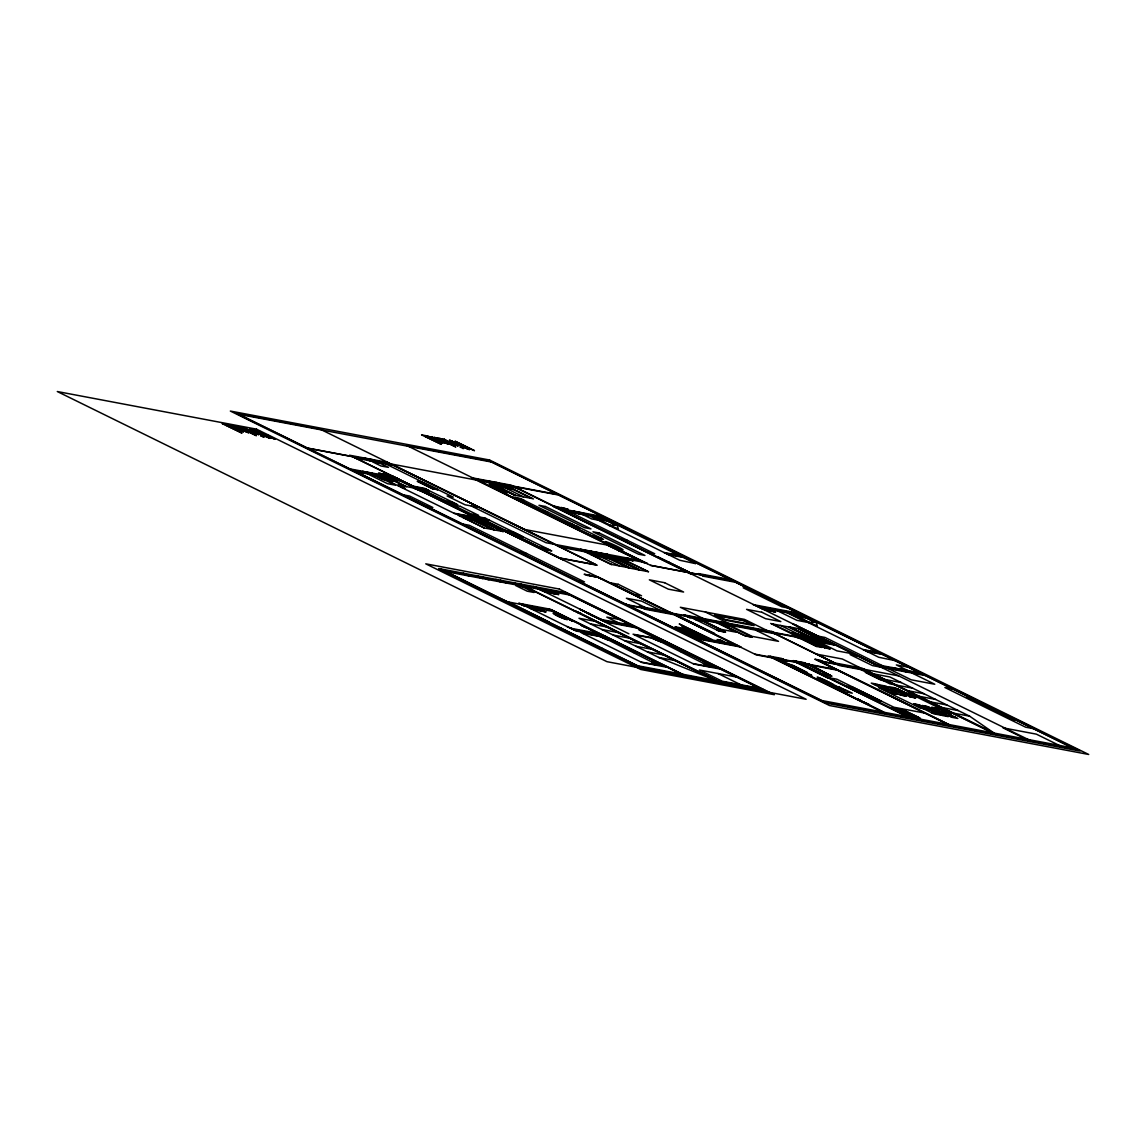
<?xml version="1.0" encoding="UTF-8"?>
<svg xmlns="http://www.w3.org/2000/svg" width="1146" height="1146" viewBox="0 0 1146 1146"><rect width="100%" height="100%" fill="white"/><g stroke="black" fill="none" stroke-linecap="round" stroke-linejoin="round"><path stroke-width="1.5" d="M566.869 618.554L566.855 619.026A10.916 0.817 24.9 0 1 558.159 616.219L556.541 615.431A10.916 0.817 24.9 0 1 557.586 614.471L560.681 615.517M227.682 424.593L232.724 426.169A24.524 1.834 24.9 0 0 234.171 426.885L235.761 427.687M240.03 426.928L245.058 428.504A24.524 1.834 24.9 0 0 246.505 429.22L248.109 430.008M871.289 697.012L875.215 699.175M720.505 641.187L721.708 641.345M507.864 532.446L518.307 534.408L485.159 518.092L474.415 515.986M243.496 431.856L238.755 430.036M255.845 434.191L251.103 432.357M442.929 443.13L437.271 441.124M455.277 445.465L448.501 442.943L449.332 443.115M818.072 677.544L818.903 677.773A10.171 0.759 24.9 0 1 833.056 684.534L830.979 684.148A10.171 0.759 24.9 0 1 818.058 677.615L818.043 677.587M469.344 449.662L455.435 443.531M253.595 433.202L251.633 432.601M617.594 525.097L608.77 525.384A10.772 0.802 24.9 0 1 618.396 528.979L617.092 525.112M816.525 622.092L807.701 622.378A10.772 0.802 24.9 0 1 817.313 625.974L816.024 622.106M248.467 432.816L231.979 425.453L240.288 429.306A11.102 0.831 24.9 0 0 241.806 430.036L246.189 431.67L234.944 426.011L244.943 430.695A12.076 0.902 24.9 0 1 246.548 431.498L248.51 432.672M447.842 444.089L431.383 436.726L439.677 440.565A11.102 0.831 24.9 0 0 441.21 441.31L445.579 442.943L434.348 437.285L444.333 441.969A12.076 0.902 24.9 0 1 445.937 442.771L447.914 443.946M229.888 425.524L240.374 429.951A11.746 0.888 24.9 0 1 241.892 430.695L243.568 431.713M242.221 427.859L252.707 432.271A11.746 0.888 24.9 0 1 254.226 433.03L255.902 434.048M429.277 436.798L439.763 441.21A11.746 0.888 24.9 0 1 441.282 441.969L442.958 442.986M441.625 439.133L452.111 443.545A11.746 0.888 24.9 0 1 453.63 444.304L455.306 445.321M860.933 692.17L857.666 690.723M585.764 627.392L583.686 626.618L585.004 626.934M795.424 667.989C792.703 667.731 799.177 669.121 795.653 667.846M877.034 676.842L879.813 677.845M868.181 695.794L870.602 696.625M860.016 691.769L858.039 690.88M953.544 713.156L969.602 716.15L994.026 733.053L1072.384 747.851L925.266 675.553L872.464 665.582L850.088 654.581L857.709 656.013M444.505 439.205L443.731 439.061L458.271 445.98L457.498 445.823M460.835 447.227L460.047 447.083L463.514 448.544L462.726 448.401M474.401 450.622L455.048 441.196L469.917 448.501A16.832 1.261 24.9 0 0 465.591 446.854M245.115 427.931L244.327 427.787L258.881 434.706L258.094 434.549M261.431 435.953L260.658 435.809L264.11 437.271L263.336 437.127M386.474 461.981L555.566 544.508L639.797 560.408L471.464 477.681L511.36 485.216L692.556 574.175M387.162 462.311L349.544 455.22L561.698 559.277M364.872 458.285L373.768 459.961M513.723 486.549L558.346 494.972L604.73 517.763L560.108 509.34M366.648 458.959L374.269 460.406M477.481 480.274L391.144 463.972L558.03 545.983L644.74 562.485M492.708 483.254L501.604 484.93M516.044 487.523L514.21 487.179L518.164 488.755M353.913 457.354L355.819 457.712M515.156 487.666L479.071 480.847L647.404 563.574L638.866 560.236M369.427 460.52L378.338 462.196M357.151 458.371L392.863 465.118M508.939 487.079L491.519 483.798L515.485 495.573M356.42 458.386L357.638 458.615L354.902 457.268M494.972 485.489L512.377 488.769M497.98 486.635L513.193 489.5M514.855 495.258L532.26 498.539M511.503 496.791L520.155 498.424M513.823 497.722L521.831 499.241M561.382 507.406L562.07 507.735M382.692 473.842L383.38 474.172M518.264 499.57L524.395 500.716M553.905 506.131L568.244 509.383L555.122 506.904M390.929 475.533L378.424 473.169L393.365 476.535M554.664 506.69L553.432 506.46L690.322 573.759L693.33 574.318L657.46 556.741L689.147 572.155L688.001 571.94M381.675 474.2L390.7 475.962M392.92 476.321L563.374 559.721L562.156 559.492M563.961 508.724L563.273 508.38M423.891 482.838L417.216 481.291L432.414 488.755L437.829 489.772M348.943 468.7L394.482 477.295M556.096 507.793L603.283 516.731M363.196 471.565L372.092 473.241M394.969 477.538L396.874 477.896M574.433 511.46L583.343 513.136M364.958 472.238L372.593 473.685M576.209 512.133L583.844 513.58M397.734 478.67L352.467 470.132L307.988 448.272L390.886 463.929L596.178 564.806L558.79 557.758M560.609 509.669L605.489 518.15L733.225 580.922L688.331 572.441M398.88 479.229L353.613 470.691L625.802 604.458L671.069 613.01M367.751 473.799L376.647 475.475M579.002 513.695L587.898 515.385M400.183 480.102L356.549 471.851L690.007 635.744L711.38 639.783L679.22 623.968L713.285 640.141L733.655 643.98L674.12 614.729L645.427 609.314L639.726 606.506M563.818 511.001L607.079 519.181L729.787 579.475L698.559 573.587L704.26 576.381M381.962 477.624L390.614 479.257L405.054 486.348M596.708 518.68L606.506 520.528M598.527 519.439L607.423 521.115M432.486 488.597L437.256 489.5M413.978 486.291L424.722 488.397L426.183 489.156L416.514 487.337L446.353 501.991L457.856 504.713L447.47 502.765M541.657 510.872L547.659 512.004M398.321 485.073L405.154 488.44L402.876 488.01L398.321 485.073L413.319 487.91L422.459 491.706L473.771 516.932L454.188 513.236M421.413 489.356L429.077 490.775L427.845 490.058M397.934 485.46L399.324 485.732M415.353 488.755L416.743 489.013L400.785 481.177L392.133 479.544L406.586 486.635M422.459 491.706L413.319 487.91M563.76 521.931L571.969 523.937M565.909 523.335L573.917 524.839M444.003 500.458L453.845 502.836M478.928 507.42L465.09 504.799L447.098 495.96L453.3 497.135L385.228 463.672M566.926 524.023L575.879 525.77L603.498 539.379L594.846 537.746M569.046 524.897L577.111 526.401M573.129 526.573L579.518 527.762L576.896 526.372M403.435 494.9L409.595 496.06L432.844 507.492L426.699 506.331M621.461 539.336L627.822 540.54M591.952 535.827L601.765 538.591M593.915 537.116L602.022 538.649M663.978 552.515L679.249 555.395M665.353 553.189L680.609 556.068M481.85 519.038L489.514 520.47L488.296 519.74M666.714 553.862L681.985 556.741M668.089 554.535L683.345 557.414M459.861 515.929L468.17 517.505M463.013 517.476L471.321 519.052M648.35 552.544L654.71 553.747L570.178 512.205M473.37 519.539L481.692 521.115M465.763 518.536L472.066 519.725M525.155 529.567L609.385 545.467M476.134 520.585L482.423 521.774M695.507 563.617L679.793 560.265L590.519 516.316L606.263 519.553L695.536 563.503M618.511 550.624L619.657 550.954M504.441 530.14L514.296 532.518M483.297 527.447L464.015 517.677M491.605 529.022L470.318 518.866M668.734 562.314L669.88 562.643M483.999 527.905L493.038 529.61L466.895 516.717L457.555 514.955L484.214 527.934L483.354 527.633M493.654 529.509L474.387 519.725M501.977 531.085L480.675 520.914M462.884 524.08L469.244 525.283L584.517 581.939L578.157 580.736M502.75 531.458L494.17 529.896L467.926 517.018L477.252 518.78L503.395 531.658L478.541 519.553L470.218 517.992L494.571 529.996M515.299 535.497L522.963 536.915L521.731 536.199M553.661 544.149L546.026 542.703L471.293 505.973M581.079 549.493L607.409 554.463M627.85 558.36L633.179 560.752L632.42 560.609M639.554 560.58L607.237 545.038L644.109 562.815M582.856 550.18L590.863 551.684M591.379 551.785L599.387 553.303M599.902 553.403L607.91 554.908M611.964 556.712L584.976 551.785L611.448 564.62M559.363 546.943L632.879 560.838L627.177 558.03M587.497 552.845L604.93 556.139L628.882 567.915M605.833 556.268L614.141 557.83M615.302 558.059L623.61 559.62M699.69 574.146L703.501 576.237L735.488 582.283L798.218 613.11L753.051 604.587L761.932 608.368M650.57 565.307L688.087 572.398M590.935 554.535L608.368 557.83M608.984 557.816L617.293 559.391M618.453 559.606L626.762 561.168M611.749 558.861L618.038 560.05M621.204 560.652L627.507 561.841M593.943 555.681L609.171 558.575M537.889 546.599L547.745 548.977M541.356 548.905L551.756 550.854L540.253 548.146L510.414 533.477L520.083 535.297L518.279 534.38M748.925 588.886L743.224 587.812L781.859 606.793L787.56 607.867M610.818 564.319L628.252 567.614M629.269 567.786L609.987 558.002M637.591 569.361L616.29 559.191M638.737 569.576L619.456 559.792M647.046 571.138L625.759 560.981M629.483 568.044L648.478 571.725M559.549 558.131L597.195 565.236L558.417 546.169M558.732 558.016L560.638 558.374M520.528 552.415L526.874 553.604M756.632 606.048L801.641 614.543L733.598 581.108L650.828 565.465L475.705 479.372L513.222 486.448L1031.486 741.118M757.019 606.234L802.028 614.729L922.53 673.963L877.521 665.454M588.442 574.948L589.116 575.278M587.411 575.321L596.249 576.997M598.656 577.426L741.261 647.146L695.722 638.551L821.854 700.535L882.334 711.953L768.293 655.913L781.386 658.377L787.087 661.185L775.899 659.065M599.114 577.656L584.159 574.275L596.679 576.639L668.419 611.921L638.823 606.334L645.212 609.199M591.021 576.266L590.333 575.922M763.207 609.185L775.67 611.993L765.242 610.03L760.658 607.738L803.919 615.918L919.565 672.745L876.303 664.58L794.393 624.513M600.705 578.644L602.61 579.002M763.594 609.371L760.299 608.053M765.585 609.744L772.963 611.133M795.625 615.674L805.667 617.579L815.207 622.135M806.34 618.109L797.458 616.433L809.09 622.335M794.006 624.326L792.989 624.126L830.148 642.476L792.502 635.357L798.203 638.164L835.849 645.27L880.099 667.015M795.009 625.2L796.914 625.558M797.831 628.409L798.662 628.71M789.322 626.948L797.974 628.524L824.461 641.402M771.874 623.825L789.279 627.106M790.411 627.335L811.697 637.491M798.719 628.896L818 638.68M818.659 636.245L825.02 637.448L882.664 665.783M790.955 632.864L806.154 635.729M809.95 636.632L816.253 637.821M791.757 633.595L809.162 636.875M810.695 637.305L819.003 638.866M795.195 635.285L812.614 638.566L788.649 626.79M813.846 638.852L822.155 640.428M670.439 612.336L714.689 633.681L677.286 615.287M820.923 640.9L829.819 642.577M832.913 643.579L671.312 613.053L353.255 456.81M522.547 585.305L442.7 570.221L506.561 601.607L552.214 610.46M537.56 588.127L567.943 593.872L634.082 626.375L603.698 620.645M672.831 613.798L772.648 632.649L839.574 665.582L865.531 670.482L992.121 732.695L909.036 716.995L794.995 660.956M834.446 644.324L773.034 632.721L836.895 664.107L898.679 675.896M862.909 649.51L878.165 652.389M824.977 642.705L832.598 644.138M864.285 650.183L879.541 653.062M444.333 571.324L571.51 595.347M675.911 615.03L677.401 615.345M865.645 650.856L880.902 653.736M540.296 589.861L542.201 590.219M802.214 639.296L807.214 640.242M810.394 640.843L815.379 641.774M867.021 651.53L882.277 654.409M551.928 592.611L552.616 592.94M695.579 619.642L703.214 621.089M722.295 624.685L729.916 626.131M804.105 640.227L809.105 641.158M812.285 641.76L817.27 642.705M805.767 640.858L809.549 641.574M813.947 642.405L817.714 643.107M530.885 589.631L532.79 589.989L520.642 584.016M554.506 593.915L553.833 593.585M821.267 647.146L808.489 641.044M824.461 647.748L830.291 649.037L814.62 641.316M829.446 648.693L816.668 642.591M806.44 639.769L822.069 647.447L816.597 646.444L804.721 640.342M853.598 653.994L836.895 650.842L819.146 642.118M718.012 630.529L725.447 632.048M744.714 635.572L752.148 637.09M718.871 630.945L725.547 632.205M745.573 635.987L752.249 637.248M908.148 667.144L896.33 664.909L907.732 670.51M892.619 667.832L901.515 669.508M677.759 627.879L681.684 628.696L693.96 634.726L689.677 633.81L677.816 627.965M879.039 666.198L924.048 674.708L1076.495 749.627L951.509 726.02L819.591 661.185L864.227 669.622M582.268 610.489L584.174 610.847M681.24 629.856L679.019 629.441L692.7 636.159M686.526 630.859L702.398 637.993M587.053 612.838L588.958 613.196M572.857 610.245L580.993 613.439L580.234 613.296M587.382 612.995L586.466 612.824L628.896 633.81M619.513 619.513L606.807 617.121L618.21 622.722M689.219 633.093L690.336 633.58L688.474 632.578L694.877 635.772M698.874 635.428L697.585 634.956L699.518 635.672M577.641 612.609L579.547 612.967M591.494 615.431L592.854 615.689M704.303 636.804L700.421 636.302M689.505 633.007L694.218 635.357M718.27 639.855L717.124 639.525L721.665 641.66M720.175 640.37L719.444 640.227L721.221 640.413M720.777 640.7L721.02 640.772M719.144 640.557L720.949 640.972M721.865 641.201L722.997 641.287M700.793 637.548L692.829 635.844L693.975 636.402M704.546 638.25L708.429 638.752M722.438 641.488L723.814 641.789M503.409 600.361L509.841 602.71M833.873 662.775L861.735 668.032L994.026 733.053M600.289 619.341L632.821 625.487M817.943 660.526L836.508 664.035M737.207 645.513L691.94 636.961L627.32 605.203L672.587 613.755L756.217 654.853L772.991 658.019L886.789 713.8L911.199 718.399M738.353 646.072L693.086 637.52L824.232 701.982L886.288 713.7M509.111 603.168L512.276 603.727L549.077 621.991M556.025 612.021L524.18 605.976L518.551 603.254L550.324 609.228L688.316 677.042M527.618 607.179L529.524 607.538M638.523 628.28L605.99 622.135L579.575 609.142L607.896 622.493M539.279 609.93L539.967 610.259M557.73 613.439L555.667 613.053L573.96 621.419M530.426 608.54L546.141 611.921L533.621 609.557L522.103 603.885M556.956 613.525L557.987 613.726M869.341 672.344L890.714 682.858M541.857 611.248L541.184 610.904M871.562 673.604L865.402 672.43L881.174 680.194L887.348 681.354M873.725 673.934L889.898 676.985L969.602 716.15M952.512 688.947L944.877 687.5L1025.613 727.18L1033.234 728.612M641.946 630.544L639.024 629.999L670.009 645.227L672.931 645.771M868.195 673.533L871.948 674.249M782.188 658.778L786.743 661.013M793.877 660.984L793.118 660.841L828.472 678.332M796.055 661.428L805.366 663.19M754.942 654.151L836.193 669.493M773.507 658.119L797.917 662.732L911.457 718.456L950.994 725.919L814.82 659.179L820.149 660.182L825.851 662.99L822.427 662.345L949.017 724.559M798.175 662.775L837.712 670.252M590.376 623.854L606.75 626.948M797.301 663.004L798.447 663.233M885.113 679.521L901.3 682.586M571.639 620.745L572.671 620.931M778.277 660.239L782.861 661.113L789.522 664.379M781.859 661.958L803.833 672.688M634.598 634.812L651.759 638.064L660.884 641.846L710.305 666.829L693.129 663.591M785.454 663.62L791.614 664.78L807.386 672.53L801.226 671.37M581.051 625.258L582.225 625.472M582.139 625.745L583.414 625.988M601.779 629.469L618.167 632.563M894.51 684.721L889.941 683.861L883.28 680.581M896.516 685.136L912.703 688.187M582.698 626.031L583.672 626.318M584.059 626.518L580.807 625.086L588.686 628.653M585.162 627.349L587.726 628.366L586.981 628.051M660.884 641.846L651.759 638.064M792.874 667.101L794.465 667.803M590.219 629.541L592.31 630.458M589.889 629.598L591.551 630.085M590.964 630.085L592.253 630.329M591.537 630.372L592.511 630.658M821.61 673.991L830.907 675.753M613.182 635.07L629.598 638.164M873.524 684.219L879.627 685.38M907.933 690.737L924.12 693.788M566.926 626.475L577.985 631.36M788.806 664.823L800.782 670.711L804.607 671.427M882.162 686.11L888.265 687.256M891.731 687.915L897.834 689.061M569.576 627.807L571.482 628.166M570.379 628.194L600.504 633.881M573.659 629.569L602.008 634.927M829.203 677.773L836.824 679.206L893.851 707.225L924.306 712.984M574.146 629.899L602.767 635.299M606.205 636.689L576.08 631.002L523.579 605.045M807.257 674.478L811.841 675.352L805.294 672.129M559.391 627.879L561.296 628.237M606.578 637.448L581.151 632.649L641.975 662.531L667.402 667.344M624.584 640.671L641.015 643.78M919.336 696.338L935.523 699.404M681.039 651.759L685.867 652.661L660.024 639.969L654.681 638.952L658.864 641.015M563.961 629.77L564.72 629.913M582.669 633.28L599.845 636.517L608.97 640.313L658.377 665.296L641.216 662.044M685.595 653.994L690.436 654.91L716.279 667.617L706.753 664.551M890.714 692.671L897.318 694.089M892.147 693.258L897.49 694.275M900.097 694.805L905.956 695.98M909.666 696.61L915.525 697.785M900.785 695.149L906.128 696.152M910.354 696.954L915.697 697.957M608.97 640.313L599.845 636.517M930.738 701.954L946.883 704.991M834.202 686.039L832.913 685.566L834.847 686.282M835.233 686.583L839.617 687.414M942.141 707.555L958.271 710.577M844.258 689.691L838.886 688.46M705.75 663.892L703.458 663.462L710.305 666.829M835.205 688.216L846.579 690.365L852.28 693.172L840.906 691.024M629.111 650.212L633.953 651.129L608.096 638.422L602.753 637.42L606.936 639.468M913.763 703.845L919.092 704.847M922.029 705.463L927.358 706.466M931.598 707.268L936.941 708.271M913.949 704.031L920.625 705.478M922.244 705.664L928.89 707.096M931.87 707.512L938.459 708.916M633.681 652.461L638.508 653.363L664.365 666.07L654.839 663.004M598.169 646.588L598.928 646.731M600.447 648.049L602.352 648.407M875.687 700.278L881.403 701.366L852.896 687.356L847.181 686.268L876.446 700.421M931.626 712.74L937.729 713.886M939.892 714.359L945.994 715.505M949.461 716.164L955.563 717.31M858.626 699.375L857.452 699.16L859.443 699.819M860.016 700.091L859.385 700.091M736.534 677.028L699.432 670.023L722.252 681.225L759.34 688.23M859.801 700.177L860.775 700.478M861.72 701.252L869.613 704.819L868.639 704.518M653.822 662.359L651.544 661.93L658.377 665.296M863.984 702.226L866.72 703.286L865.402 702.971M893.321 708.242L903.492 710.162M867.45 703.716L866.29 703.501L868.281 704.16M894.381 708.787L904.251 710.649M868.854 704.432L868.224 704.432M895.527 709.345L900.169 710.334M897.046 710.09L901.315 710.907M897.433 710.276L901.687 711.093M898.564 710.849L902.833 711.652M898.951 711.036L903.22 711.838M900.097 711.594L904.352 712.397M900.47 711.781L904.738 712.583M901.687 712.382L905.956 713.184M902.074 712.568L906.328 713.371M903.206 713.127L907.474 713.929M903.592 713.313L907.847 714.116M904.853 713.929L909.107 714.732M905.225 714.116L909.494 714.918M907.388 715.276L917.559 717.195M908.907 715.906L919.078 717.826M635.701 665.382L762.878 689.391M684.119 675.28L639.239 666.814L507.334 601.979M719.086 681.884L684.377 675.338L551.699 610.13M635.958 646.258L652.432 649.381M647.347 651.859L663.849 654.996M658.678 657.432L715.82 680.509L595.333 621.347L578.974 618.253L658.678 657.432L675.28 660.597M688.316 632.535L689.047 632.964M803.231 615.789L806.254 617.049M809.019 664.537L807.93 664.279L821.797 671.47M856.406 690.164L854.93 689.548L856.964 690.623M871.762 697.341L873.395 698.229M795.295 667.688L793.233 667.201L794.765 667.66M439.878 438.947L437.156 437.772L437.915 438.374M240.488 427.673L237.738 426.627L238.511 427.1A13.508 1.017 24.9 0 0 241.118 428.403M877.836 676.856L879.741 677.83L878.294 677.472M794.966 668.104L794.565 667.531M873.209 698.415L871.59 697.613L873.424 698.286M606.578 520.542L616.276 525.14M607.495 521.129L616.018 525.155M806.412 618.124L814.935 622.149M869.528 696.41L870.96 696.969M435.852 439.964L435.48 439.863A13.036 0.974 24.9 0 1 434.821 439.663L427.057 435.924L432.114 437.443A24.524 1.834 24.9 0 0 433.56 438.159L435.165 438.961M446.396 441.382L444.347 440.651M516.66 533.578L506.804 531.687L476.965 517.018L486.391 518.68M878.065 677.401L878.781 677.243M720.032 640.399L721.135 640.829M796.255 668.276L794.952 667.645M690.422 634.11L689.777 633.853M858.956 691.267L857.566 690.365L861.004 692.069M870.659 696.854L867.321 695.507L871.49 697.756M858.139 690.938L859.128 691.296M878.094 676.985L878.667 677.343M531.458 498.367L511.274 488.568M627.535 567.456L607.265 557.629M772.59 623.968L792.86 633.795M872.908 698.143L872.106 697.828M586.466 627.693L587.153 627.994M745.416 635.944L722.582 624.742M718.685 630.887L717.024 630.171M809.678 664.58L807.371 664.035L820.02 670.596M800.739 670.697L799.836 670.295M704.403 636.832L705.334 637.233M704.418 638.222L703.615 637.878M839.717 687.442L840.648 687.844M558.088 613.74L572.656 620.874M571.51 620.702L556.97 613.597M857.179 689.992L855.403 689.448L857.108 690.15M872.321 697.642L873.238 698.115M690.909 633.781L694.376 635.557M910.11 696.883L889.439 686.798L895.556 687.944L915.095 697.542M900.512 695.063L879.87 684.979L885.973 686.139L905.584 695.78M903.736 710.234L918.906 717.64M904.495 710.721L905.77 711.279M908.663 715.82L907.675 715.405M857.237 690.207L858.827 691.052M859.128 691.482L858.483 691.21M855.575 689.534L854.329 688.889L855.589 689.477M855.088 689.477L855.99 689.949M876.805 676.785L877.85 677.429L877.177 677.1M262.033 433.26L253.395 429.492L259.827 431.397L256.718 430.81A10.701 0.802 24.9 0 0 259.154 431.841L269.296 436.082M239.299 430.266L241.319 430.781L239.342 429.678M862.637 692.313L863.511 692.7M852.896 688.574L854.357 689.219M858.239 690.58L861.176 692.012M869.757 695.823L870.631 696.209M867.15 695.579L870.989 697.327M871.891 697.398L875.429 699.017M267.462 435.509L266.717 435.179A40.841 3.066 24.9 0 0 262.062 433.274M854.973 688.961L856.52 689.863M251.805 432.887L250.63 432.157M239.457 430.567L236.749 429.335L238.869 430.309M857.967 690.995L857.237 690.752M869.255 696.41L870.029 696.84L869.37 696.324M871.905 697.943L871.275 697.484L873.352 698.63M431.927 438.288L434.133 439.076A22.089 1.662 24.9 0 1 436.239 439.72M454.332 442.084L451.481 441.024L454.317 442.714M254.928 430.81L252.106 429.75L256.604 432.3A37.546 2.808 24.9 0 0 259.856 433.89L267.906 437.414L263.394 434.878A38.706 2.908 24.9 0 0 260.142 433.274L255.802 431.197M444.404 440.909L439.391 438.259L444.462 439.778A24.524 1.834 24.9 0 0 445.909 440.494L447.513 441.282M267.992 435.509L268.823 435.867M251.203 432.629L249.097 431.67L250.559 432.343M854.93 689.362L855.718 689.806M232.294 427.143L235.417 428.389A13.036 0.974 24.9 0 0 236.076 428.59L236.52 428.719A28.106 2.106 24.9 0 1 238.669 429.349L239.256 429.635M454.475 441.926L469.43 449.547M450.034 443.43L453.028 444.476L451.08 443.273M255.085 430.667L255.873 431.025M240.015 427.014L247.751 430.724A13.036 0.974 24.9 0 0 248.424 430.925L248.868 431.039A28.106 2.106 24.9 0 1 251.017 431.684L251.619 431.97M244.385 429.363L247.078 430.137A22.089 1.662 24.9 0 1 249.183 430.781L248.381 430.38M863.425 701.997L863.253 701.911M268.981 436.168L275.097 439.305L267.118 436.196L272.963 438.288L269.382 436.354M244.413 429.134L242.221 427.974M232.065 426.813L229.873 425.639M431.469 438.087L429.277 436.913M808.861 664.193L812.715 666.198M835.62 686.425L830.463 684.047A10.916 0.817 24.9 0 1 817.184 677.128L817.714 677.229A10.916 0.817 24.9 0 1 833.572 684.635L837.683 686.812M700.306 635.815L695.149 633.437A10.916 0.817 24.9 0 1 681.856 626.518L682.4 626.618A10.916 0.817 24.9 0 1 698.243 634.025L702.369 636.202M436.998 440.78C434.878 440.336 444.233 443.588 438.732 440.952M871.404 697.055L872.12 697.327M743.926 635.314L719.444 623.281M719.53 640.055L720.089 640.499M638.795 569.763L612.866 557.056L639.654 570.063M872.951 674.665L871.991 674.263L883.981 680.137M856.42 690.293L855.69 689.935M870.673 697.298L869.728 696.911M876.862 676.985L876.676 676.842M693.674 635.213L690.121 633.294M465.534 446.825L467.797 447.943M447.785 441.654L448.63 442.084A22.089 1.662 24.9 0 0 446.539 441.425M441.024 439.692L455.822 446.969L440.494 439.663A13.508 1.017 24.9 0 1 437.887 438.359M808.832 622.335L795.653 615.803M911.958 673.031L934.764 684.248L911.156 679.793L888.351 668.576M1059.133 745.344L1036.328 734.142L1002.965 727.839L1025.77 739.055M593.184 516.545L601.937 520.843L591.565 518.894L582.827 514.597M435.437 439.333L436.297 439.749M610.159 525.341L598.627 519.611M609.901 525.341L596.751 518.823M786.915 612.695L805.91 622.049L796.928 620.344L777.919 611.004M582.77 512.864L588.471 515.657M900.957 669.235L906.658 672.029M582.698 513.021L587.139 515.242M900.756 669.364L905.44 671.628M581.423 512.778L582.569 513.336M903.034 670.84L904.18 671.398M576.338 511.818L577.484 512.377M897.948 669.88L899.094 670.439M575.077 511.574L579.761 513.838M893.379 667.975L897.819 670.195M573.86 511.173L579.561 513.981M892.046 667.545L897.748 670.353M564.577 508.151L566.41 509.039M772.619 610.961L774.137 611.706M555.738 506.475L557.558 507.377M765.242 609.572L766.774 610.317M829.246 642.304L834.947 645.098M829.059 642.433L833.744 644.697M831.337 643.894L832.469 644.467M507.535 486.219L533.449 498.954M826.252 642.935L827.383 643.508M821.682 641.044L825.106 642.72M820.35 640.614L826.051 643.422M496.476 482.409L502.177 485.216M496.404 482.566L500.845 484.787M495.144 482.337L496.275 482.896M789.207 626.905L815.121 639.626M505.587 488.067L523.564 496.906M808.059 636.675L788.806 627.163M490.058 481.377L491.19 481.936M488.783 481.134L493.468 483.397M487.58 480.733L493.281 483.54M496.075 485.689L515.371 495.23M780.569 625.458L798.547 634.297M489.013 482.724L514.926 495.459M812.886 641.875L824.819 647.805L809.019 640.256M521.616 499.198L573.716 524.796M518.909 499.685L564.405 522.046M770.685 623.41L796.599 636.145M514.969 497.951L567.069 523.55M570.106 525.083L594.975 537.316M863.597 669.264L996.261 734.471M800.839 638.709L816.812 646.487M860.044 667.717L842.296 658.993L817.17 654.251L834.918 662.975M860.961 669.622L867.493 672.831M938.23 708.873L957.841 718.442L951.739 717.281L932.199 707.684M897.605 689.018L914.709 697.427M928.661 707.053L948.272 716.637L942.17 715.476L922.702 705.907M923.017 705.993L940.121 714.402M622.335 558.847L648.45 571.696M896.817 693.817L877.349 684.248L871.247 683.102L890.857 692.671M920.396 705.435L940.007 715.004L933.904 713.858L914.436 704.289M767.276 630.601L744.47 619.384L680.337 607.265L703.143 618.482M606.836 554.191L612.537 556.985M606.062 554.048L611.778 556.841M605.489 554.105L606.635 554.664M600.031 553.074L601.163 553.633M598.241 552.744L629.985 568.144M755.715 630.142L778.521 641.345L751.977 636.331L729.171 625.129M596.98 552.501L598.112 553.06M591.508 551.47L592.654 552.028M590.233 551.226L594.932 553.489M589.732 551.126L594.731 553.633M588.457 550.897L589.603 551.455M601.564 557.128L619.542 565.966M582.985 549.865L584.131 550.424M581.724 549.622L586.408 551.885M592.038 554.75L611.334 564.29M580.506 549.221L586.208 552.014M705.32 611.993L728.14 623.209M727.065 624.728L751.404 636.689M804.707 663.076L830.263 675.624M851.879 687.156L880.386 701.166M797.401 661.7L822.957 674.249M795.152 660.984L822.513 674.435L831.824 676.197L804.449 662.746L793.089 660.597L907.131 716.637L884.239 712.311L770.198 656.271M716.837 622.794L735.847 632.134L720.59 629.254L701.581 619.914M423.691 482.795L437.543 489.557M845.547 690.164L839.359 687.127L833.944 686.11L840.118 689.147M700.364 619.685L724.745 631.661M702.928 621.032L724.315 631.546M417.846 481.406L433.059 488.884M373.195 459.675L378.896 462.483M373.138 459.847L377.564 462.053M371.863 459.603L373.009 460.162M857.523 699.046L862.093 701.323M692.728 618.238L717.253 630.2M366.777 458.644L367.923 459.202M684.363 614.929L690.064 617.737M364.299 457.999L370.201 460.663M425.925 489.113L456.122 503.853M519.811 535.254L550.023 550.008M422.115 489.485L444.705 500.587M482.552 519.181L505.142 530.283M516.001 535.626L538.591 546.728M417.789 487.566L447.628 502.235M478.226 517.261L508.065 531.93M511.675 533.721L541.514 548.375M389.11 475.189L390.929 476.077M594.846 576.295L596.665 577.197M384.598 474.816L385.428 475.175M660.64 610.46L641.631 601.12L626.375 598.226L645.384 607.566M720.59 640.299L724.616 642.218M722.782 641.66L718.556 639.583L722.052 641.516M380.257 473.513L382.076 474.415M585.993 574.619L587.812 575.521M717.768 639.64L721.264 641.359M384.354 477.108L393.107 481.406L382.735 479.443L373.997 475.146M371.519 472.954L377.22 475.762M371.447 473.126L375.888 475.332M710.219 639.554L704.045 636.517L698.616 635.5L704.804 638.537M370.187 472.883L371.318 473.441M365.101 471.923L366.233 472.481M362.623 471.278L368.511 473.943M699.991 637.19L701.123 637.749M625.702 603.856L631.403 606.664M241.09 428.403L256.418 435.695L240.388 427.802M236.033 428.06L236.893 428.475A22.089 1.662 24.9 0 0 234.787 427.83L227.667 424.679M768.579 692.198L565.809 592.539L438.632 568.531L641.402 668.175M563.889 592.181L766.674 691.84M555.122 593.341L556.956 594.244M717.983 673.519L740.789 684.735M546.284 591.68L548.103 592.568M535.168 586.752L546.27 592.224L558.79 594.588L543.075 591.207L533.262 586.394M574.762 610.617L723.413 683.675M518.737 583.658L721.507 683.303M514.096 582.784L519.797 585.577M516.373 584.245L518.651 585.362M504.928 582.082L507.205 583.199M500.358 580.177L506.059 582.985M495.889 579.346L501.59 582.139M498.166 580.807L500.444 581.924M548.418 608.855L686.411 676.684M486.721 578.644L489.013 579.761M588.328 628.581L592.883 630.859M482.165 576.753L487.867 579.547M476.965 575.765L482.667 578.572M479.243 577.226L481.521 578.358M542.488 610.675L544.307 611.563M467.797 575.063L470.089 576.194M463.242 573.172L468.943 575.98M533.635 608.999L535.454 609.901M519.353 603.369L525.054 606.177M440.537 568.889L643.307 668.533M892.92 659.638L894.467 660.497L878.724 657.26L789.479 613.325M440.909 439.634L439.849 439.104M523.364 500.057L524.338 500.587M251.676 431.999L253.667 433.116M883.408 679.807L879.784 679.292L868.281 673.633M789.322 665.138L793.003 665.683L804.578 671.355M721.479 640.886L720.032 640.156M454.332 442.972L456.008 443.559A37.546 2.808 24.9 0 0 459.26 445.164L467.31 448.688L462.783 446.152A38.706 2.908 24.9 0 0 459.532 444.548L449.433 440.064L455.105 443.115M811.053 665.282L812.342 666.012M899.825 710.004L912.058 716.006L899.223 709.861M873.968 698.258L875.258 699.074M869.227 695.966L869.957 696.439M441.654 439.276L447.155 441.998A13.036 0.974 24.9 0 0 447.814 442.198M467.969 448.029A13.637 1.017 24.9 0 1 474.372 450.593M448.33 442.342A28.106 2.106 24.9 0 1 450.407 442.943M435.981 440.021A28.106 2.106 24.9 0 1 438.073 440.623M249.986 428.79L269.983 438.374L250.043 428.79M682.787 626.934L682.744 627.005A10.171 0.759 24.9 0 0 695.665 633.537L697.728 633.924A10.171 0.759 24.9 0 0 683.589 627.163L682.858 626.934M951.022 713.829L919.851 707.97L878.667 687.743L909.953 693.645L951.022 713.829M425.538 435.623L421.57 434.878L441.411 444.376L424.65 436.139L427.787 436.726L425.538 435.623M489.557 460.019L230.332 411.056L829.475 705.506L1088.7 754.469L489.557 460.019M319.834 429.005L236.936 413.348L307.629 448.086L390.528 463.743L319.834 429.005M489.428 461.036L406.529 445.379L474.559 478.799L557.2 494.413L489.428 461.036M492.279 462.182L237.938 414.136L825.65 702.971L1079.99 751.017L492.279 462.182M256.46 429.148L57.3 391.531L606.993 661.686L806.154 699.289L256.46 429.148M226.149 424.349L222.181 423.605L242.021 433.102L225.261 424.865L228.383 425.453L226.149 424.349M379.928 463.185L372.378 461.752L380.902 465.949L388.465 467.367L379.928 463.185M545.353 506.489L538.992 505.286L584.603 527.704L590.964 528.908L545.353 506.489M399.266 480.188L378.925 476.349L454.948 513.723L475.289 517.562L399.266 480.188M376.905 476.106L369.127 474.63L387.534 483.684L395.313 485.145L376.905 476.106M460.32 506.346L452.541 504.885L470.934 513.924L478.713 515.385L460.32 506.346M599.301 533.005L592.955 531.801L638.566 554.22L644.926 555.423L599.301 533.005M664.594 582.698L649.338 579.819L668.347 589.159L683.603 592.038L664.594 582.698M618.224 584.302L611.047 582.956L634.383 594.416L641.545 595.762L618.224 584.302M761.832 612.236L746.576 609.357L765.585 618.697L780.841 621.59L761.832 612.236M743.152 620.244L715.276 614.972L726.235 620.358L754.097 625.616L743.152 620.244M746.232 621.175L714.502 615.173L723.914 619.212L751.776 624.484L746.232 621.175M559.406 589.073L425.753 563.832L640.7 669.465L774.352 694.705L559.406 589.073M771.845 631.46L683.56 614.815L689.19 617.536L777.547 634.254L771.845 631.46M536.915 588.013L522.934 585.377L719.487 681.97L764.511 690.479L635.615 627.134L604.587 621.275L536.915 588.013M522.533 586.809L515.657 585.52L527.203 591.193L534.065 592.482L522.533 586.809M680.251 627.764L674.98 626.776L693.416 635.829L698.688 636.832L680.251 627.764M966.508 696.84L1013.952 720.161L966.508 696.84M658.506 638.981L633.065 634.182L693.889 664.078L719.33 668.877L658.506 638.981M970.447 698.458L968.614 698.115L1012.104 718.929L970.447 698.458M903.377 709.904L891.932 707.741L909.036 716.15L920.482 718.313L903.377 709.904M808.259 663.892L831.523 676.025L808.259 663.892M558.976 616.505L556.426 615.259A10.171 0.759 24.9 0 1 559.133 615.23L565.322 618.267A10.171 0.759 24.9 0 1 558.976 616.505M609.371 544.264A9.913 0.745 24.9 0 0 623.138 549.951A9.913 0.745 24.9 0 0 609.944 543.118A9.913 0.745 24.9 0 0 609.371 544.264M493.496 487.322A9.913 0.745 24.9 0 0 507.263 493.009A9.913 0.745 24.9 0 0 494.069 486.176A9.913 0.745 24.9 0 0 493.496 487.322"/></g></svg>
